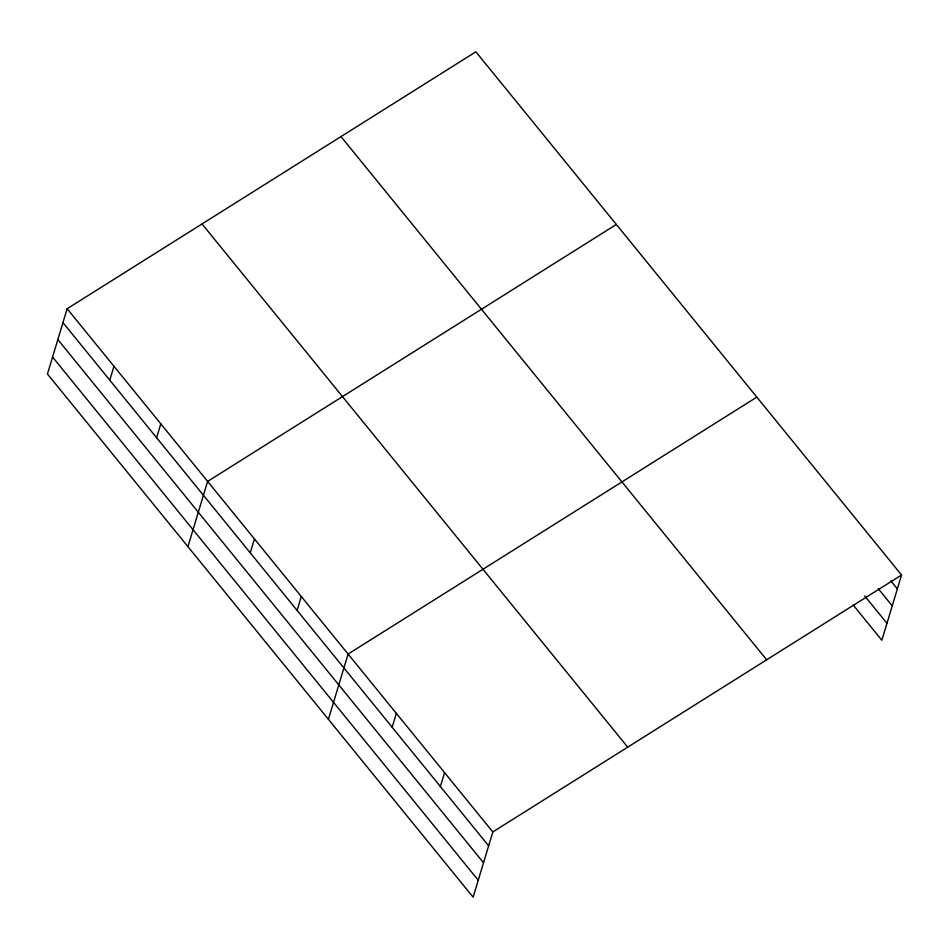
<?xml version="1.0" encoding="UTF-8"?>
<svg xmlns="http://www.w3.org/2000/svg" width="949" height="949" viewBox="0 0 949 949"><rect width="100%" height="100%" fill="white"/><g stroke="black" fill="none" stroke-linecap="round" stroke-linejoin="round"><path stroke-width="1.42" d="M67.154 308.733L47.45 373.989L473.136 897.196L492.828 831.953L901.55 575.011L475.864 51.804L67.154 308.733L492.828 831.953M109.776 380.181L113.975 366.29M156.609 437.726L160.796 423.847M187.926 546.648L207.629 481.392L616.34 224.462M250.251 552.84L254.451 538.949M297.084 610.397L301.272 596.506M328.401 719.306L348.105 654.051L756.816 397.121M392.151 727.242L396.35 713.351M440.395 786.543L444.583 772.652M901.55 575.011L881.846 640.267L853.092 604.916M890.862 580.918L897.351 588.902M878.323 588.748L892.238 605.853M864.705 595.948L886.971 623.315M340.988 136.585L766.673 659.804M202.03 223.952L627.704 747.16M62.954 322.624L488.64 845.844M57.842 339.576L483.527 862.783M52.563 357.038L478.249 880.245"/></g></svg>
